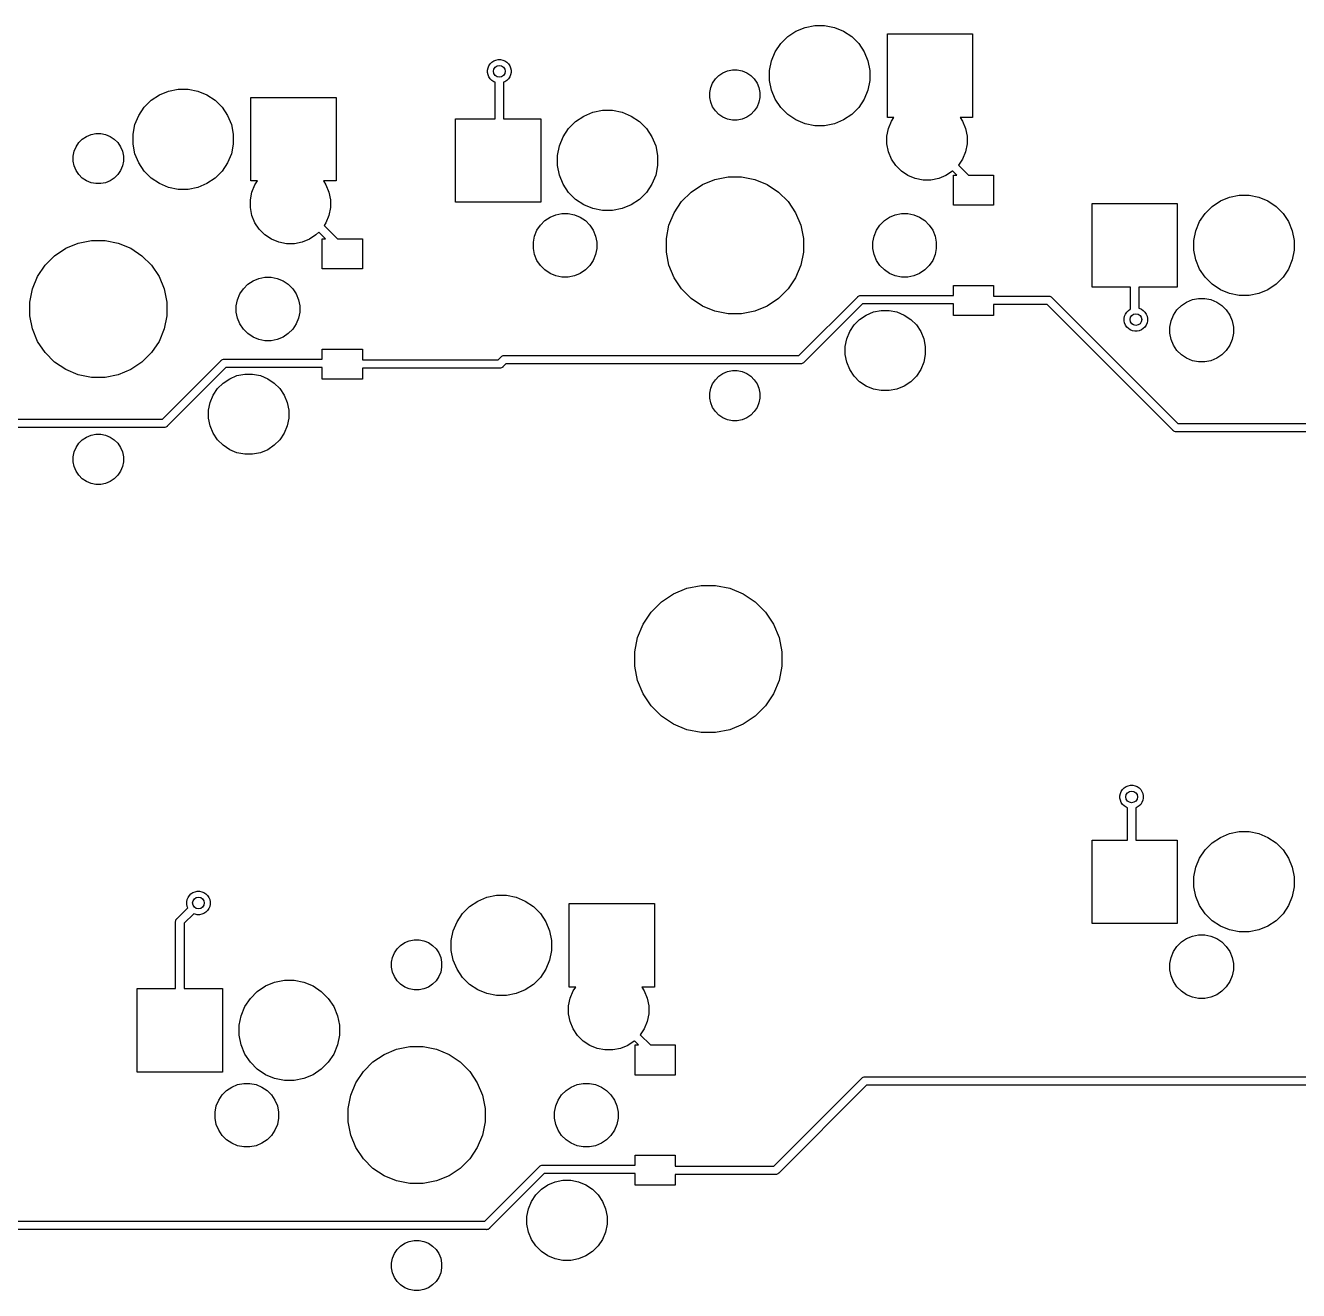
# Model space of a CAD drawing. Extents: x 70 to 347, y -163 to -55.
# Drawn here: x 120.53 to 158.63, y -152.01 to -114.15 of the extents above; entities that cross this region are included whole.
import ezdxf

# ---------------------------------------------------------------- set-up
doc = ezdxf.new("R2010")
doc.units = 0
doc.layers.add('BLACK', color=7, linetype='CONTINUOUS')

msp = doc.modelspace()

# ---------------------------------------------------------------- linework, layer by layer
at = {"layer": 'BLACK', "linetype": 'CONTINUOUS'}
for p, q in [((143.587, -114.317), (143.86, -114.204)), ((143.86, -114.204), (144.15, -114.146)), ((144.15, -114.146), (144.445, -114.146)), ((144.445, -114.146), (144.735, -114.204)), ((144.735, -114.204), (145.008, -114.317)), ((143.132, -114.69), (143.341, -114.481)), ((143.341, -114.481), (143.587, -114.317)), ((145.008, -114.317), (145.254, -114.481)), ((145.254, -114.481), (145.463, -114.69)), ((146.324, -116.896), (146.324, -114.396)), ((146.324, -114.396), (148.874, -114.396)), ((148.874, -114.396), (148.874, -116.896)), ((142.855, -115.209), (142.968, -114.936)), ((142.968, -114.936), (143.132, -114.69)), ((145.463, -114.69), (145.627, -114.936)), ((145.627, -114.936), (145.74, -115.209)), ((134.359, -115.485), (134.372, -115.417)), ((134.372, -115.417), (134.399, -115.353)), ((134.399, -115.353), (134.437, -115.296)), ((134.437, -115.296), (134.486, -115.247)), ((134.486, -115.247), (134.543, -115.209)), ((134.543, -115.209), (134.607, -115.183)), ((134.607, -115.183), (134.674, -115.169)), ((134.674, -115.169), (134.743, -115.169)), ((134.743, -115.169), (134.811, -115.183)), ((134.811, -115.183), (134.875, -115.209)), ((134.875, -115.209), (134.932, -115.247)), ((134.932, -115.247), (134.981, -115.296)), ((134.981, -115.296), (135.019, -115.353)), ((135.019, -115.353), (135.045, -115.417)), ((135.045, -115.417), (135.059, -115.485)), ((142.797, -115.498), (142.855, -115.209)), ((145.74, -115.209), (145.797, -115.498)), ((134.359, -115.554), (134.359, -115.485)), ((134.372, -115.621), (134.359, -115.554)), ((134.399, -115.685), (134.372, -115.621)), ((134.437, -115.742), (134.399, -115.685)), ((134.486, -115.791), (134.437, -115.742)), ((134.543, -115.829), (134.486, -115.791)), ((134.932, -115.791), (134.875, -115.829)), ((134.981, -115.742), (134.932, -115.791)), ((135.019, -115.685), (134.981, -115.742)), ((135.045, -115.621), (135.019, -115.685)), ((135.059, -115.554), (135.045, -115.621)), ((135.059, -115.485), (135.059, -115.554)), ((141.093, -115.871), (141.175, -115.748)), ((141.175, -115.748), (141.279, -115.644)), ((141.279, -115.644), (141.402, -115.562)), ((141.402, -115.562), (141.539, -115.505)), ((141.539, -115.505), (141.684, -115.476)), ((141.684, -115.476), (141.831, -115.476)), ((141.831, -115.476), (141.976, -115.505)), ((141.976, -115.505), (142.113, -115.562)), ((142.113, -115.562), (142.235, -115.644)), ((142.235, -115.644), (142.34, -115.748)), ((142.34, -115.748), (142.422, -115.871)), ((142.797, -115.794), (142.797, -115.498)), ((142.855, -116.084), (142.797, -115.794)), ((145.797, -115.794), (145.74, -116.084)), ((145.797, -115.498), (145.797, -115.794)), ((124.537, -116.222), (124.81, -116.109)), ((124.81, -116.109), (125.1, -116.051)), ((125.1, -116.051), (125.395, -116.051)), ((125.395, -116.051), (125.685, -116.109)), ((125.685, -116.109), (125.958, -116.222)), ((134.584, -115.846), (134.543, -115.829)), ((134.584, -116.936), (134.584, -115.846)), ((134.875, -115.829), (134.834, -115.846)), ((134.834, -115.846), (134.834, -116.936)), ((141.007, -116.152), (141.036, -116.007)), ((141.007, -116.3), (141.007, -116.152)), ((141.036, -116.007), (141.093, -115.871)), ((142.422, -115.871), (142.479, -116.007)), ((142.479, -116.007), (142.507, -116.152)), ((142.507, -116.152), (142.507, -116.3)), ((142.968, -116.357), (142.855, -116.084)), ((145.74, -116.084), (145.627, -116.357)), ((124.082, -116.595), (124.291, -116.386)), ((124.291, -116.386), (124.537, -116.222)), ((125.958, -116.222), (126.204, -116.386)), ((126.204, -116.386), (126.413, -116.595)), ((127.274, -118.801), (127.274, -116.301)), ((127.274, -116.301), (129.824, -116.301)), ((129.824, -116.301), (129.824, -118.801)), ((141.036, -116.445), (141.007, -116.3)), ((141.093, -116.581), (141.036, -116.445)), ((141.175, -116.704), (141.093, -116.581)), ((142.422, -116.581), (142.34, -116.704)), ((142.479, -116.445), (142.422, -116.581)), ((142.507, -116.3), (142.479, -116.445)), ((143.132, -116.602), (142.968, -116.357)), ((145.627, -116.357), (145.463, -116.602)), ((123.805, -117.114), (123.918, -116.841)), ((123.918, -116.841), (124.082, -116.595)), ((126.413, -116.595), (126.577, -116.841)), ((126.577, -116.841), (126.69, -117.114)), ((133.397, -119.436), (133.397, -116.936)), ((133.397, -116.936), (134.584, -116.936)), ((134.834, -116.936), (135.947, -116.936)), ((135.947, -116.936), (135.947, -119.436)), ((136.991, -117.021), (137.237, -116.857)), ((137.237, -116.857), (137.51, -116.744)), ((137.51, -116.744), (137.8, -116.686)), ((137.8, -116.686), (138.095, -116.686)), ((138.095, -116.686), (138.385, -116.744)), ((138.385, -116.744), (138.658, -116.857)), ((138.658, -116.857), (138.904, -117.021)), ((141.279, -116.809), (141.175, -116.704)), ((141.402, -116.891), (141.279, -116.809)), ((141.539, -116.947), (141.402, -116.891)), ((141.684, -116.976), (141.539, -116.947)), ((141.976, -116.947), (141.831, -116.976)), ((142.113, -116.891), (141.976, -116.947)), ((142.235, -116.809), (142.113, -116.891)), ((142.34, -116.704), (142.235, -116.809)), ((143.341, -116.811), (143.132, -116.602)), ((143.587, -116.975), (143.341, -116.811)), ((145.254, -116.811), (145.008, -116.975)), ((145.463, -116.602), (145.254, -116.811)), ((146.519, -116.896), (146.324, -116.896)), ((146.444, -117.008), (146.519, -116.896)), ((148.874, -116.896), (148.496, -116.896)), ((148.496, -116.896), (148.571, -117.008)), ((123.747, -117.403), (123.805, -117.114)), ((126.69, -117.114), (126.747, -117.403)), ((136.618, -117.476), (136.782, -117.23)), ((136.782, -117.23), (136.991, -117.021)), ((138.904, -117.021), (139.113, -117.23)), ((139.113, -117.23), (139.277, -117.476)), ((141.831, -116.976), (141.684, -116.976)), ((143.86, -117.089), (143.587, -116.975)), ((144.15, -117.146), (143.86, -117.089)), ((144.445, -117.146), (144.15, -117.146)), ((144.735, -117.089), (144.445, -117.146)), ((145.008, -116.975), (144.735, -117.089)), ((146.307, -117.458), (146.354, -117.226)), ((146.354, -117.226), (146.444, -117.008)), ((148.571, -117.008), (148.661, -117.226)), ((148.661, -117.226), (148.707, -117.458)), ((122.043, -117.776), (122.125, -117.653)), ((122.125, -117.653), (122.229, -117.549)), ((122.229, -117.549), (122.352, -117.467)), ((122.352, -117.467), (122.489, -117.41)), ((122.489, -117.41), (122.634, -117.381)), ((122.634, -117.381), (122.781, -117.381)), ((122.781, -117.381), (122.926, -117.41)), ((122.926, -117.41), (123.063, -117.467)), ((123.063, -117.467), (123.185, -117.549)), ((123.185, -117.549), (123.29, -117.653)), ((123.29, -117.653), (123.372, -117.776)), ((123.747, -117.699), (123.747, -117.403)), ((123.805, -117.989), (123.747, -117.699)), ((126.747, -117.699), (126.69, -117.989)), ((126.747, -117.403), (126.747, -117.699)), ((136.505, -117.749), (136.618, -117.476)), ((139.277, -117.476), (139.39, -117.749)), ((146.307, -117.694), (146.307, -117.458)), ((146.354, -117.926), (146.307, -117.694)), ((148.707, -117.694), (148.661, -117.926)), ((148.707, -117.458), (148.707, -117.694)), ((121.957, -118.057), (121.986, -117.912)), ((121.957, -118.205), (121.957, -118.057)), ((121.986, -117.912), (122.043, -117.776)), ((123.372, -117.776), (123.429, -117.912)), ((123.429, -117.912), (123.457, -118.057)), ((123.457, -118.057), (123.457, -118.205)), ((123.918, -118.262), (123.805, -117.989)), ((126.69, -117.989), (126.577, -118.262)), ((136.447, -118.038), (136.505, -117.749)), ((136.447, -118.334), (136.447, -118.038)), ((139.39, -117.749), (139.447, -118.038)), ((139.447, -118.038), (139.447, -118.334)), ((146.444, -118.145), (146.354, -117.926)), ((148.661, -117.926), (148.571, -118.145)), ((121.986, -118.35), (121.957, -118.205)), ((122.043, -118.486), (121.986, -118.35)), ((122.125, -118.609), (122.043, -118.486)), ((123.372, -118.486), (123.29, -118.609)), ((123.429, -118.35), (123.372, -118.486)), ((123.457, -118.205), (123.429, -118.35)), ((124.082, -118.507), (123.918, -118.262)), ((126.577, -118.262), (126.413, -118.507)), ((136.505, -118.624), (136.447, -118.334)), ((139.447, -118.334), (139.39, -118.624)), ((146.575, -118.341), (146.444, -118.145)), ((146.742, -118.508), (146.575, -118.341)), ((148.571, -118.145), (148.451, -118.324)), ((148.451, -118.324), (148.753, -118.626)), ((122.229, -118.714), (122.125, -118.609)), ((122.352, -118.796), (122.229, -118.714)), ((122.489, -118.852), (122.352, -118.796)), ((122.634, -118.881), (122.489, -118.852)), ((122.926, -118.852), (122.781, -118.881)), ((123.063, -118.796), (122.926, -118.852)), ((123.185, -118.714), (123.063, -118.796)), ((123.29, -118.609), (123.185, -118.714)), ((124.291, -118.716), (124.082, -118.507)), ((124.537, -118.88), (124.291, -118.716)), ((126.204, -118.716), (125.958, -118.88)), ((126.413, -118.507), (126.204, -118.716)), ((127.469, -118.801), (127.274, -118.801)), ((127.394, -118.913), (127.469, -118.801)), ((129.824, -118.801), (129.446, -118.801)), ((129.446, -118.801), (129.521, -118.913)), ((136.618, -118.897), (136.505, -118.624)), ((139.39, -118.624), (139.277, -118.897)), ((140.786, -118.91), (141.159, -118.755)), ((141.159, -118.755), (141.555, -118.676)), ((141.555, -118.676), (141.959, -118.676)), ((141.959, -118.676), (142.355, -118.755)), ((142.355, -118.755), (142.728, -118.91)), ((146.939, -118.64), (146.742, -118.508)), ((147.157, -118.73), (146.939, -118.64)), ((147.389, -118.776), (147.157, -118.73)), ((147.626, -118.776), (147.389, -118.776)), ((147.857, -118.73), (147.626, -118.776)), ((148.076, -118.64), (147.857, -118.73)), ((148.272, -118.508), (148.076, -118.64)), ((148.277, -118.504), (148.272, -118.508)), ((148.399, -118.626), (148.277, -118.504)), ((148.301, -119.526), (148.301, -118.626)), ((148.301, -118.626), (148.399, -118.626)), ((148.753, -118.626), (149.501, -118.626)), ((149.501, -118.626), (149.501, -119.526)), ((122.781, -118.881), (122.634, -118.881)), ((124.81, -118.994), (124.537, -118.88)), ((125.1, -119.051), (124.81, -118.994)), ((125.395, -119.051), (125.1, -119.051)), ((125.685, -118.994), (125.395, -119.051)), ((125.958, -118.88), (125.685, -118.994)), ((127.257, -119.363), (127.304, -119.131)), ((127.304, -119.131), (127.394, -118.913)), ((129.521, -118.913), (129.611, -119.131)), ((129.611, -119.131), (129.657, -119.363)), ((136.782, -119.142), (136.618, -118.897)), ((136.991, -119.351), (136.782, -119.142)), ((139.113, -119.142), (138.904, -119.351)), ((139.277, -118.897), (139.113, -119.142)), ((140.165, -119.419), (140.451, -119.134)), ((140.451, -119.134), (140.786, -118.91)), ((142.728, -118.91), (143.064, -119.134)), ((143.064, -119.134), (143.35, -119.419)), ((156.56, -119.284), (156.85, -119.226)), ((156.85, -119.226), (157.145, -119.226)), ((157.145, -119.226), (157.435, -119.284)), ((127.257, -119.599), (127.257, -119.363)), ((127.304, -119.831), (127.257, -119.599)), ((129.657, -119.599), (129.611, -119.831)), ((129.657, -119.363), (129.657, -119.599)), ((135.947, -119.436), (133.397, -119.436)), ((137.237, -119.515), (136.991, -119.351)), ((137.51, -119.629), (137.237, -119.515)), ((137.8, -119.686), (137.51, -119.629)), ((138.385, -119.629), (138.095, -119.686)), ((138.658, -119.515), (138.385, -119.629)), ((138.904, -119.351), (138.658, -119.515)), ((139.941, -119.755), (140.165, -119.419)), ((143.35, -119.419), (143.574, -119.755)), ((149.501, -119.526), (148.301, -119.526)), ((152.447, -121.976), (152.447, -119.476)), ((152.447, -119.476), (154.997, -119.476)), ((154.997, -119.476), (154.997, -121.976)), ((155.832, -119.77), (156.041, -119.561)), ((156.041, -119.561), (156.287, -119.397)), ((156.287, -119.397), (156.56, -119.284)), ((157.435, -119.284), (157.708, -119.397)), ((157.708, -119.397), (157.954, -119.561)), ((157.954, -119.561), (158.163, -119.77)), ((127.394, -120.05), (127.304, -119.831)), ((129.611, -119.831), (129.521, -120.05)), ((135.939, -120.121), (136.072, -119.988)), ((136.072, -119.988), (136.227, -119.884)), ((136.227, -119.884), (136.4, -119.813)), ((136.4, -119.813), (136.584, -119.776)), ((136.584, -119.776), (136.771, -119.776)), ((136.771, -119.776), (136.955, -119.813)), ((136.955, -119.813), (137.127, -119.884)), ((137.127, -119.884), (137.283, -119.988)), ((137.283, -119.988), (137.415, -120.121)), ((138.095, -119.686), (137.8, -119.686)), ((139.786, -120.128), (139.941, -119.755)), ((143.574, -119.755), (143.729, -120.128)), ((146.099, -120.121), (146.232, -119.988)), ((146.232, -119.988), (146.387, -119.884)), ((146.387, -119.884), (146.56, -119.813)), ((146.56, -119.813), (146.744, -119.776)), ((146.744, -119.776), (146.931, -119.776)), ((146.931, -119.776), (147.115, -119.813)), ((147.115, -119.813), (147.287, -119.884)), ((147.287, -119.884), (147.443, -119.988)), ((147.443, -119.988), (147.575, -120.121)), ((155.668, -120.016), (155.832, -119.77)), ((158.163, -119.77), (158.327, -120.016)), ((127.525, -120.246), (127.394, -120.05)), ((127.692, -120.413), (127.525, -120.246)), ((129.306, -120.329), (129.222, -120.413)), ((129.508, -120.531), (129.306, -120.329)), ((129.521, -120.05), (129.464, -120.134)), ((129.464, -120.134), (129.862, -120.531)), ((135.764, -120.449), (135.836, -120.276)), ((135.836, -120.276), (135.939, -120.121)), ((137.415, -120.121), (137.519, -120.276)), ((137.519, -120.276), (137.591, -120.449)), ((139.707, -120.524), (139.786, -120.128)), ((143.729, -120.128), (143.807, -120.524)), ((145.924, -120.449), (145.996, -120.276)), ((145.996, -120.276), (146.099, -120.121)), ((147.575, -120.121), (147.679, -120.276)), ((147.679, -120.276), (147.751, -120.449)), ((155.497, -120.578), (155.555, -120.289)), ((155.555, -120.289), (155.668, -120.016)), ((158.327, -120.016), (158.44, -120.289)), ((158.44, -120.289), (158.497, -120.578)), ((121.736, -120.815), (122.109, -120.66)), ((122.109, -120.66), (122.505, -120.581)), ((122.505, -120.581), (122.909, -120.581)), ((122.909, -120.581), (123.305, -120.66)), ((123.305, -120.66), (123.678, -120.815)), ((127.889, -120.545), (127.692, -120.413)), ((128.107, -120.635), (127.889, -120.545)), ((128.339, -120.681), (128.107, -120.635)), ((128.576, -120.681), (128.339, -120.681)), ((128.807, -120.635), (128.576, -120.681)), ((129.026, -120.545), (128.807, -120.635)), ((129.222, -120.413), (129.026, -120.545)), ((129.41, -121.431), (129.41, -120.531)), ((129.41, -120.531), (129.508, -120.531)), ((129.862, -120.531), (130.61, -120.531)), ((130.61, -120.531), (130.61, -121.431)), ((135.727, -120.633), (135.764, -120.449)), ((135.727, -120.82), (135.727, -120.633)), ((137.591, -120.449), (137.627, -120.633)), ((137.627, -120.633), (137.627, -120.82)), ((139.707, -120.928), (139.707, -120.524)), ((143.807, -120.524), (143.807, -120.928)), ((145.887, -120.633), (145.924, -120.449)), ((145.887, -120.82), (145.887, -120.633)), ((147.751, -120.449), (147.787, -120.633)), ((147.787, -120.633), (147.787, -120.82)), ((155.497, -120.874), (155.497, -120.578)), ((158.497, -120.578), (158.497, -120.874)), ((121.115, -121.324), (121.401, -121.039)), ((121.401, -121.039), (121.736, -120.815)), ((123.678, -120.815), (124.014, -121.039)), ((124.014, -121.039), (124.3, -121.324)), ((135.764, -121.003), (135.727, -120.82)), ((135.836, -121.176), (135.764, -121.003)), ((137.591, -121.003), (137.519, -121.176)), ((137.627, -120.82), (137.591, -121.003)), ((139.786, -121.324), (139.707, -120.928)), ((143.807, -120.928), (143.729, -121.324)), ((145.924, -121.003), (145.887, -120.82)), ((145.996, -121.176), (145.924, -121.003)), ((147.751, -121.003), (147.679, -121.176)), ((147.787, -120.82), (147.751, -121.003)), ((155.555, -121.164), (155.497, -120.874)), ((158.497, -120.874), (158.44, -121.164)), ((120.891, -121.66), (121.115, -121.324)), ((124.3, -121.324), (124.524, -121.66)), ((130.61, -121.431), (129.41, -121.431)), ((135.939, -121.332), (135.836, -121.176)), ((136.072, -121.464), (135.939, -121.332)), ((136.227, -121.568), (136.072, -121.464)), ((137.283, -121.464), (137.127, -121.568)), ((137.415, -121.332), (137.283, -121.464)), ((137.519, -121.176), (137.415, -121.332)), ((139.941, -121.697), (139.786, -121.324)), ((143.729, -121.324), (143.574, -121.697)), ((146.099, -121.332), (145.996, -121.176)), ((146.232, -121.464), (146.099, -121.332)), ((146.387, -121.568), (146.232, -121.464)), ((147.443, -121.464), (147.287, -121.568)), ((147.575, -121.332), (147.443, -121.464)), ((147.679, -121.176), (147.575, -121.332)), ((155.668, -121.437), (155.555, -121.164)), ((155.832, -121.682), (155.668, -121.437)), ((158.327, -121.437), (158.163, -121.682)), ((158.44, -121.164), (158.327, -121.437)), ((120.736, -122.033), (120.891, -121.66)), ((124.524, -121.66), (124.679, -122.033)), ((127.049, -122.026), (127.182, -121.893)), ((127.182, -121.893), (127.337, -121.789)), ((127.337, -121.789), (127.51, -121.718)), ((127.51, -121.718), (127.694, -121.681)), ((127.694, -121.681), (127.881, -121.681)), ((127.881, -121.681), (128.064, -121.718)), ((128.064, -121.718), (128.237, -121.789)), ((128.237, -121.789), (128.393, -121.893)), ((128.393, -121.893), (128.525, -122.026)), ((136.4, -121.64), (136.227, -121.568)), ((136.584, -121.676), (136.4, -121.64)), ((136.771, -121.676), (136.584, -121.676)), ((136.955, -121.64), (136.771, -121.676)), ((137.127, -121.568), (136.955, -121.64)), ((140.165, -122.033), (139.941, -121.697)), ((143.574, -121.697), (143.35, -122.033)), ((146.56, -121.64), (146.387, -121.568)), ((146.744, -121.676), (146.56, -121.64)), ((146.931, -121.676), (146.744, -121.676)), ((147.115, -121.64), (146.931, -121.676)), ((147.287, -121.568), (147.115, -121.64)), ((156.041, -121.891), (155.832, -121.682)), ((156.287, -122.055), (156.041, -121.891)), ((157.954, -121.891), (157.708, -122.055)), ((158.163, -121.682), (157.954, -121.891)), ((120.657, -122.429), (120.736, -122.033)), ((124.679, -122.033), (124.757, -122.429)), ((126.874, -122.354), (126.946, -122.181)), ((126.946, -122.181), (127.049, -122.026)), ((128.525, -122.026), (128.629, -122.181)), ((128.629, -122.181), (128.701, -122.354)), ((140.451, -122.319), (140.165, -122.033)), ((143.35, -122.033), (143.064, -122.319)), ((143.674, -124.026), (145.433, -122.267)), ((145.433, -122.267), (145.437, -122.262)), ((145.437, -122.262), (145.441, -122.258)), ((145.441, -122.258), (145.456, -122.247)), ((145.441, -122.258), (145.441, -122.258)), ((145.456, -122.247), (145.477, -122.235)), ((145.456, -122.247), (145.456, -122.247)), ((145.456, -122.247), (145.456, -122.247)), ((145.477, -122.235), (145.501, -122.228)), ((145.501, -122.228), (145.519, -122.226)), ((145.519, -122.226), (145.519, -122.226)), ((145.519, -122.226), (145.525, -122.226)), ((145.525, -122.226), (145.532, -122.226)), ((145.532, -122.226), (148.301, -122.226)), ((148.301, -122.226), (148.301, -121.926)), ((148.301, -121.926), (149.501, -121.926)), ((149.501, -121.926), (149.501, -122.251)), ((149.501, -122.251), (151.148, -122.251)), ((151.148, -122.251), (151.154, -122.251)), ((151.154, -122.251), (151.161, -122.251)), ((151.161, -122.251), (151.161, -122.251)), ((151.161, -122.251), (151.179, -122.253)), ((151.179, -122.253), (151.202, -122.26)), ((151.202, -122.26), (151.224, -122.272)), ((151.224, -122.272), (151.243, -122.287)), ((151.243, -122.287), (151.247, -122.292)), ((151.247, -122.292), (155.017, -126.062)), ((153.597, -121.976), (152.447, -121.976)), ((153.597, -122.637), (153.597, -121.976)), ((154.997, -121.976), (153.847, -121.976)), ((153.847, -121.976), (153.847, -122.609)), ((156.56, -122.169), (156.287, -122.055)), ((156.85, -122.226), (156.56, -122.169)), ((157.145, -122.226), (156.85, -122.226)), ((157.435, -122.169), (157.145, -122.226)), ((157.708, -122.055), (157.435, -122.169)), ((120.657, -122.833), (120.657, -122.429)), ((124.757, -122.429), (124.757, -122.833)), ((126.837, -122.538), (126.874, -122.354)), ((126.837, -122.725), (126.837, -122.538)), ((128.701, -122.354), (128.737, -122.538)), ((128.737, -122.538), (128.737, -122.725)), ((140.786, -122.543), (140.451, -122.319)), ((141.159, -122.697), (140.786, -122.543)), ((142.728, -122.543), (142.355, -122.697)), ((143.064, -122.319), (142.728, -122.543)), ((145.577, -122.476), (143.818, -124.235)), ((148.301, -122.476), (145.577, -122.476)), ((145.907, -122.722), (146.139, -122.676)), ((146.139, -122.676), (146.376, -122.676)), ((146.376, -122.676), (146.607, -122.722)), ((148.301, -122.826), (148.301, -122.476)), ((151.103, -122.501), (149.501, -122.501)), ((149.501, -122.501), (149.501, -122.826)), ((154.873, -126.271), (151.103, -122.501)), ((153.487, -122.726), (153.536, -122.677)), ((153.536, -122.677), (153.593, -122.639)), ((153.593, -122.639), (153.597, -122.637)), ((153.847, -122.609), (153.861, -122.612)), ((153.861, -122.612), (153.925, -122.639)), ((153.925, -122.639), (153.982, -122.677)), ((153.982, -122.677), (154.031, -122.726)), ((154.886, -122.816), (154.989, -122.661)), ((154.989, -122.661), (155.122, -122.528)), ((155.122, -122.528), (155.277, -122.424)), ((155.277, -122.424), (155.45, -122.353)), ((155.45, -122.353), (155.634, -122.316)), ((155.634, -122.316), (155.821, -122.316)), ((155.821, -122.316), (156.005, -122.353)), ((156.005, -122.353), (156.177, -122.424)), ((156.177, -122.424), (156.333, -122.528)), ((156.333, -122.528), (156.465, -122.661)), ((156.465, -122.661), (156.569, -122.816)), ((120.736, -123.229), (120.657, -122.833)), ((124.757, -122.833), (124.679, -123.229)), ((126.874, -122.908), (126.837, -122.725)), ((126.946, -123.081), (126.874, -122.908)), ((128.701, -122.908), (128.629, -123.081)), ((128.737, -122.725), (128.701, -122.908)), ((141.555, -122.776), (141.159, -122.697)), ((141.959, -122.776), (141.555, -122.776)), ((142.355, -122.697), (141.959, -122.776)), ((145.325, -123.111), (145.492, -122.944)), ((145.492, -122.944), (145.689, -122.813)), ((145.689, -122.813), (145.907, -122.722)), ((146.607, -122.722), (146.826, -122.813)), ((146.826, -122.813), (147.022, -122.944)), ((147.022, -122.944), (147.189, -123.111)), ((149.501, -122.826), (148.301, -122.826)), ((153.409, -122.914), (153.422, -122.847)), ((153.409, -122.983), (153.409, -122.914)), ((153.422, -123.051), (153.409, -122.983)), ((153.422, -122.847), (153.449, -122.783)), ((153.449, -123.114), (153.422, -123.051)), ((153.449, -122.783), (153.487, -122.726)), ((154.031, -122.726), (154.069, -122.783)), ((154.069, -122.783), (154.095, -122.847)), ((154.095, -123.051), (154.069, -123.114)), ((154.095, -122.847), (154.109, -122.914)), ((154.109, -122.983), (154.095, -123.051)), ((154.109, -122.914), (154.109, -122.983)), ((154.777, -123.173), (154.814, -122.989)), ((154.814, -122.989), (154.886, -122.816)), ((156.569, -122.816), (156.641, -122.989)), ((156.641, -122.989), (156.677, -123.173)), ((120.891, -123.602), (120.736, -123.229)), ((124.679, -123.229), (124.524, -123.602)), ((127.049, -123.237), (126.946, -123.081)), ((127.182, -123.369), (127.049, -123.237)), ((127.337, -123.473), (127.182, -123.369)), ((128.393, -123.369), (128.237, -123.473)), ((128.525, -123.237), (128.393, -123.369)), ((128.629, -123.081), (128.525, -123.237)), ((145.104, -123.526), (145.194, -123.308)), ((145.194, -123.308), (145.325, -123.111)), ((147.189, -123.111), (147.321, -123.308)), ((147.321, -123.308), (147.411, -123.526)), ((153.487, -123.172), (153.449, -123.114)), ((153.536, -123.221), (153.487, -123.172)), ((153.593, -123.259), (153.536, -123.221)), ((153.657, -123.285), (153.593, -123.259)), ((153.724, -123.299), (153.657, -123.285)), ((153.793, -123.299), (153.724, -123.299)), ((153.861, -123.285), (153.793, -123.299)), ((153.925, -123.259), (153.861, -123.285)), ((153.982, -123.221), (153.925, -123.259)), ((154.031, -123.172), (153.982, -123.221)), ((154.069, -123.114), (154.031, -123.172)), ((154.777, -123.36), (154.777, -123.173)), ((154.814, -123.543), (154.777, -123.36)), ((156.677, -123.36), (156.641, -123.543)), ((156.677, -123.173), (156.677, -123.36)), ((121.115, -123.938), (120.891, -123.602)), ((124.524, -123.602), (124.3, -123.938)), ((127.51, -123.545), (127.337, -123.473)), ((127.694, -123.581), (127.51, -123.545)), ((127.881, -123.581), (127.694, -123.581)), ((128.064, -123.545), (127.881, -123.581)), ((128.237, -123.473), (128.064, -123.545)), ((145.057, -123.758), (145.104, -123.526)), ((145.057, -123.994), (145.057, -123.758)), ((147.411, -123.526), (147.457, -123.758)), ((147.457, -123.758), (147.457, -123.994)), ((154.886, -123.716), (154.814, -123.543)), ((154.989, -123.872), (154.886, -123.716)), ((156.569, -123.716), (156.465, -123.872)), ((156.641, -123.543), (156.569, -123.716)), ((121.401, -124.224), (121.115, -123.938)), ((124.3, -123.938), (124.014, -124.224)), ((124.624, -125.931), (126.383, -124.172)), ((126.383, -124.172), (126.387, -124.167)), ((126.387, -124.167), (126.391, -124.163)), ((126.391, -124.163), (126.406, -124.152)), ((126.391, -124.163), (126.391, -124.163)), ((126.406, -124.152), (126.427, -124.14)), ((126.406, -124.152), (126.406, -124.152)), ((126.406, -124.152), (126.406, -124.152)), ((126.427, -124.14), (126.451, -124.133)), ((126.451, -124.133), (126.469, -124.131)), ((126.469, -124.131), (126.469, -124.131)), ((126.469, -124.131), (126.475, -124.131)), ((126.475, -124.131), (126.482, -124.131)), ((126.482, -124.131), (129.41, -124.131)), ((129.41, -124.131), (129.41, -123.831)), ((129.41, -123.831), (130.61, -123.831)), ((130.61, -123.831), (130.61, -124.156)), ((130.61, -124.156), (134.671, -124.156)), ((134.671, -124.156), (134.76, -124.067)), ((134.76, -124.067), (134.764, -124.062)), ((134.764, -124.062), (134.769, -124.058)), ((134.769, -124.058), (134.783, -124.047)), ((134.783, -124.047), (134.805, -124.035)), ((134.805, -124.035), (134.828, -124.028)), ((134.828, -124.028), (134.846, -124.026)), ((134.846, -124.026), (134.846, -124.026)), ((134.846, -124.026), (134.853, -124.026)), ((134.853, -124.026), (134.859, -124.026)), ((134.859, -124.026), (143.674, -124.026)), ((145.104, -124.226), (145.057, -123.994)), ((147.457, -123.994), (147.411, -124.226)), ((155.122, -124.004), (154.989, -123.872)), ((155.277, -124.108), (155.122, -124.004)), ((155.45, -124.18), (155.277, -124.108)), ((155.634, -124.216), (155.45, -124.18)), ((156.005, -124.18), (155.821, -124.216)), ((156.177, -124.108), (156.005, -124.18)), ((156.333, -124.004), (156.177, -124.108)), ((156.465, -123.872), (156.333, -124.004)), ((121.736, -124.448), (121.401, -124.224)), ((122.109, -124.602), (121.736, -124.448)), ((123.678, -124.448), (123.305, -124.602)), ((124.014, -124.224), (123.678, -124.448)), ((126.527, -124.381), (124.768, -126.14)), ((129.41, -124.381), (126.527, -124.381)), ((126.857, -124.627), (127.089, -124.581)), ((127.089, -124.581), (127.326, -124.581)), ((127.326, -124.581), (127.557, -124.627)), ((129.41, -124.731), (129.41, -124.381)), ((134.716, -124.406), (130.61, -124.406)), ((130.61, -124.406), (130.61, -124.731)), ((134.723, -124.407), (134.716, -124.406)), ((134.729, -124.406), (134.723, -124.407)), ((134.747, -124.404), (134.729, -124.406)), ((134.729, -124.406), (134.729, -124.406)), ((134.771, -124.397), (134.747, -124.404)), ((134.792, -124.386), (134.771, -124.397)), ((134.811, -124.37), (134.792, -124.386)), ((134.815, -124.365), (134.811, -124.37)), ((134.904, -124.276), (134.815, -124.365)), ((143.719, -124.276), (134.904, -124.276)), ((141.279, -124.644), (141.402, -124.562)), ((141.402, -124.562), (141.539, -124.505)), ((141.539, -124.505), (141.684, -124.476)), ((141.684, -124.476), (141.831, -124.476)), ((141.831, -124.476), (141.976, -124.505)), ((141.976, -124.505), (142.113, -124.562)), ((142.113, -124.562), (142.235, -124.644)), ((143.725, -124.277), (143.719, -124.276)), ((143.732, -124.276), (143.725, -124.277)), ((143.75, -124.274), (143.732, -124.276)), ((143.732, -124.276), (143.732, -124.276)), ((143.773, -124.267), (143.75, -124.274)), ((143.795, -124.256), (143.773, -124.267)), ((143.814, -124.24), (143.795, -124.256)), ((143.818, -124.235), (143.814, -124.24)), ((145.194, -124.445), (145.104, -124.226)), ((145.325, -124.641), (145.194, -124.445)), ((147.321, -124.445), (147.189, -124.641)), ((147.411, -124.226), (147.321, -124.445)), ((155.821, -124.216), (155.634, -124.216)), ((122.505, -124.681), (122.109, -124.602)), ((122.909, -124.681), (122.505, -124.681)), ((123.305, -124.602), (122.909, -124.681)), ((126.275, -125.016), (126.442, -124.849)), ((126.442, -124.849), (126.639, -124.718)), ((126.639, -124.718), (126.857, -124.627)), ((127.557, -124.627), (127.776, -124.718)), ((127.776, -124.718), (127.972, -124.849)), ((127.972, -124.849), (128.139, -125.016)), ((130.61, -124.731), (129.41, -124.731)), ((141.036, -125.007), (141.093, -124.871)), ((141.093, -124.871), (141.175, -124.748)), ((141.175, -124.748), (141.279, -124.644)), ((142.235, -124.644), (142.34, -124.748)), ((142.34, -124.748), (142.422, -124.871)), ((142.422, -124.871), (142.479, -125.007)), ((145.492, -124.808), (145.325, -124.641)), ((145.689, -124.94), (145.492, -124.808)), ((145.907, -125.03), (145.689, -124.94)), ((146.826, -124.94), (146.607, -125.03)), ((147.022, -124.808), (146.826, -124.94)), ((147.189, -124.641), (147.022, -124.808)), ((126.054, -125.431), (126.144, -125.213)), ((126.144, -125.213), (126.275, -125.016)), ((128.139, -125.016), (128.271, -125.213)), ((128.271, -125.213), (128.361, -125.431)), ((141.007, -125.152), (141.036, -125.007)), ((141.007, -125.3), (141.007, -125.152)), ((141.036, -125.445), (141.007, -125.3)), ((142.479, -125.007), (142.507, -125.152)), ((142.507, -125.3), (142.479, -125.445)), ((142.507, -125.152), (142.507, -125.3)), ((146.139, -125.076), (145.907, -125.03)), ((146.376, -125.076), (146.139, -125.076)), ((146.607, -125.03), (146.376, -125.076)), ((126.007, -125.663), (126.054, -125.431)), ((126.007, -125.899), (126.007, -125.663)), ((128.361, -125.431), (128.407, -125.663)), ((128.407, -125.663), (128.407, -125.899)), ((141.093, -125.581), (141.036, -125.445)), ((141.175, -125.704), (141.093, -125.581)), ((141.279, -125.809), (141.175, -125.704)), ((142.34, -125.704), (142.235, -125.809)), ((142.422, -125.581), (142.34, -125.704)), ((142.479, -125.445), (142.422, -125.581)), ((115.174, -125.931), (124.624, -125.931)), ((126.054, -126.131), (126.007, -125.899)), ((128.407, -125.899), (128.361, -126.131)), ((141.402, -125.891), (141.279, -125.809)), ((141.539, -125.947), (141.402, -125.891)), ((141.684, -125.976), (141.539, -125.947)), ((141.831, -125.976), (141.684, -125.976)), ((141.976, -125.947), (141.831, -125.976)), ((142.113, -125.891), (141.976, -125.947)), ((142.235, -125.809), (142.113, -125.891)), ((155.017, -126.062), (163.228, -126.062)), ((124.669, -126.181), (115.219, -126.181)), ((122.229, -126.549), (122.352, -126.467)), ((122.352, -126.467), (122.489, -126.41)), ((122.489, -126.41), (122.634, -126.381)), ((122.634, -126.381), (122.781, -126.381)), ((122.781, -126.381), (122.926, -126.41)), ((122.926, -126.41), (123.063, -126.467)), ((123.063, -126.467), (123.185, -126.549)), ((124.675, -126.182), (124.669, -126.181)), ((124.682, -126.181), (124.675, -126.182)), ((124.7, -126.179), (124.682, -126.181)), ((124.682, -126.181), (124.682, -126.181)), ((124.723, -126.172), (124.7, -126.179)), ((124.745, -126.161), (124.723, -126.172)), ((124.764, -126.145), (124.745, -126.161)), ((124.768, -126.14), (124.764, -126.145)), ((126.144, -126.35), (126.054, -126.131)), ((126.275, -126.546), (126.144, -126.35)), ((128.271, -126.35), (128.139, -126.546)), ((128.361, -126.131), (128.271, -126.35)), ((154.877, -126.276), (154.873, -126.271)), ((154.881, -126.28), (154.877, -126.276)), ((154.896, -126.292), (154.881, -126.28)), ((154.917, -126.303), (154.896, -126.292)), ((154.941, -126.31), (154.917, -126.303)), ((154.959, -126.312), (154.941, -126.31)), ((154.965, -126.313), (154.959, -126.312)), ((154.959, -126.312), (154.959, -126.312)), ((154.972, -126.312), (154.965, -126.313)), ((163.273, -126.312), (154.972, -126.312)), ((121.986, -126.912), (122.043, -126.776)), ((122.043, -126.776), (122.125, -126.653)), ((122.125, -126.653), (122.229, -126.549)), ((123.185, -126.549), (123.29, -126.653)), ((123.29, -126.653), (123.372, -126.776)), ((123.372, -126.776), (123.429, -126.912)), ((126.442, -126.713), (126.275, -126.546)), ((126.639, -126.845), (126.442, -126.713)), ((126.857, -126.935), (126.639, -126.845)), ((127.776, -126.845), (127.557, -126.935)), ((127.972, -126.713), (127.776, -126.845)), ((128.139, -126.546), (127.972, -126.713)), ((121.957, -127.057), (121.986, -126.912)), ((121.957, -127.205), (121.957, -127.057)), ((121.986, -127.35), (121.957, -127.205)), ((123.429, -126.912), (123.457, -127.057)), ((123.457, -127.205), (123.429, -127.35)), ((123.457, -127.057), (123.457, -127.205)), ((127.089, -126.981), (126.857, -126.935)), ((127.326, -126.981), (127.089, -126.981)), ((127.557, -126.935), (127.326, -126.981)), ((122.043, -127.486), (121.986, -127.35)), ((122.125, -127.609), (122.043, -127.486)), ((122.229, -127.714), (122.125, -127.609)), ((123.29, -127.609), (123.185, -127.714)), ((123.372, -127.486), (123.29, -127.609)), ((123.429, -127.35), (123.372, -127.486)), ((122.352, -127.796), (122.229, -127.714)), ((122.489, -127.852), (122.352, -127.796)), ((122.634, -127.881), (122.489, -127.852)), ((122.781, -127.881), (122.634, -127.881)), ((122.926, -127.852), (122.781, -127.881)), ((123.063, -127.796), (122.926, -127.852)), ((123.185, -127.714), (123.063, -127.796)), ((139.922, -131.159), (140.322, -130.993)), ((140.322, -130.993), (140.747, -130.909)), ((140.747, -130.909), (141.18, -130.909)), ((141.18, -130.909), (141.605, -130.993)), ((141.605, -130.993), (142.006, -131.159)), ((139.255, -131.706), (139.561, -131.4)), ((139.561, -131.4), (139.922, -131.159)), ((142.006, -131.159), (142.366, -131.4)), ((142.366, -131.4), (142.673, -131.706)), ((139.014, -132.067), (139.255, -131.706)), ((142.673, -131.706), (142.913, -132.067)), ((138.848, -132.467), (139.014, -132.067)), ((142.913, -132.067), (143.079, -132.467)), ((138.764, -132.892), (138.848, -132.467)), ((143.079, -132.467), (143.164, -132.892)), ((138.764, -133.325), (138.764, -132.892)), ((143.164, -132.892), (143.164, -133.325)), ((138.848, -133.75), (138.764, -133.325)), ((143.164, -133.325), (143.079, -133.75)), ((139.014, -134.151), (138.848, -133.75)), ((143.079, -133.75), (142.913, -134.151)), ((139.255, -134.511), (139.014, -134.151)), ((142.913, -134.151), (142.673, -134.511)), ((139.561, -134.818), (139.255, -134.511)), ((139.922, -135.058), (139.561, -134.818)), ((142.366, -134.818), (142.006, -135.058)), ((142.673, -134.511), (142.366, -134.818)), ((140.322, -135.224), (139.922, -135.058)), ((140.747, -135.309), (140.322, -135.224)), ((141.605, -135.224), (141.18, -135.309)), ((142.006, -135.058), (141.605, -135.224)), ((141.18, -135.309), (140.747, -135.309)), ((153.282, -137.202), (153.295, -137.134)), ((153.295, -137.134), (153.322, -137.07)), ((153.322, -137.07), (153.36, -137.013)), ((153.36, -137.013), (153.409, -136.964)), ((153.409, -136.964), (153.466, -136.926)), ((153.466, -136.926), (153.53, -136.9)), ((153.53, -136.9), (153.597, -136.886)), ((153.597, -136.886), (153.666, -136.886)), ((153.666, -136.886), (153.734, -136.9)), ((153.734, -136.9), (153.798, -136.926)), ((153.798, -136.926), (153.855, -136.964)), ((153.855, -136.964), (153.904, -137.013)), ((153.904, -137.013), (153.942, -137.07)), ((153.942, -137.07), (153.968, -137.134)), ((153.968, -137.134), (153.982, -137.202)), ((153.282, -137.271), (153.282, -137.202)), ((153.295, -137.338), (153.282, -137.271)), ((153.322, -137.402), (153.295, -137.338)), ((153.36, -137.459), (153.322, -137.402)), ((153.409, -137.508), (153.36, -137.459)), ((153.466, -137.546), (153.409, -137.508)), ((153.855, -137.508), (153.798, -137.546)), ((153.904, -137.459), (153.855, -137.508)), ((153.942, -137.402), (153.904, -137.459)), ((153.968, -137.338), (153.942, -137.402)), ((153.982, -137.271), (153.968, -137.338)), ((153.982, -137.202), (153.982, -137.271)), ((153.507, -137.563), (153.466, -137.546)), ((153.507, -138.526), (153.507, -137.563)), ((153.798, -137.546), (153.757, -137.563)), ((153.757, -137.563), (153.757, -138.526)), ((156.56, -138.334), (156.85, -138.276)), ((156.85, -138.276), (157.145, -138.276)), ((157.145, -138.276), (157.435, -138.334)), ((152.447, -141.026), (152.447, -138.526)), ((152.447, -138.526), (153.507, -138.526)), ((153.757, -138.526), (154.997, -138.526)), ((154.997, -138.526), (154.997, -141.026)), ((155.832, -138.82), (156.041, -138.611)), ((156.041, -138.611), (156.287, -138.447)), ((156.287, -138.447), (156.56, -138.334)), ((157.435, -138.334), (157.708, -138.447)), ((157.708, -138.447), (157.954, -138.611)), ((157.954, -138.611), (158.163, -138.82)), ((155.668, -139.066), (155.832, -138.82)), ((158.163, -138.82), (158.327, -139.066)), ((155.497, -139.628), (155.555, -139.339)), ((155.555, -139.339), (155.668, -139.066)), ((158.327, -139.066), (158.44, -139.339)), ((158.44, -139.339), (158.497, -139.628)), ((155.497, -139.924), (155.497, -139.628)), ((158.497, -139.628), (158.497, -139.924)), ((125.394, -140.245), (125.433, -140.188)), ((125.433, -140.188), (125.481, -140.139)), ((125.481, -140.139), (125.539, -140.101)), ((125.539, -140.101), (125.603, -140.075)), ((125.603, -140.075), (125.67, -140.061)), ((125.67, -140.061), (125.739, -140.061)), ((125.739, -140.061), (125.807, -140.075)), ((125.807, -140.075), (125.87, -140.101)), ((125.87, -140.101), (125.928, -140.139)), ((125.928, -140.139), (125.976, -140.188)), ((125.976, -140.188), (126.015, -140.245)), ((134.335, -140.239), (134.625, -140.181)), ((134.625, -140.181), (134.92, -140.181)), ((134.92, -140.181), (135.21, -140.239)), ((155.555, -140.214), (155.497, -139.924)), ((158.497, -139.924), (158.44, -140.214)), ((125.063, -140.876), (125.385, -140.554)), ((125.355, -140.377), (125.368, -140.309)), ((125.355, -140.446), (125.355, -140.377)), ((125.368, -140.513), (125.355, -140.446)), ((125.368, -140.309), (125.394, -140.245)), ((125.385, -140.554), (125.368, -140.513)), ((126.015, -140.577), (125.976, -140.634)), ((126.015, -140.245), (126.041, -140.309)), ((126.041, -140.513), (126.015, -140.577)), ((126.041, -140.309), (126.055, -140.377)), ((126.055, -140.446), (126.041, -140.513)), ((126.055, -140.377), (126.055, -140.446)), ((133.607, -140.725), (133.816, -140.516)), ((133.816, -140.516), (134.062, -140.352)), ((134.062, -140.352), (134.335, -140.239)), ((135.21, -140.239), (135.483, -140.352)), ((135.483, -140.352), (135.729, -140.516)), ((135.729, -140.516), (135.938, -140.725)), ((136.799, -142.931), (136.799, -140.431)), ((136.799, -140.431), (139.349, -140.431)), ((139.349, -140.431), (139.349, -142.931)), ((155.668, -140.487), (155.555, -140.214)), ((155.832, -140.732), (155.668, -140.487)), ((158.327, -140.487), (158.163, -140.732)), ((158.44, -140.214), (158.327, -140.487)), ((125.022, -140.968), (125.024, -140.944)), ((125.022, -140.975), (125.022, -140.968)), ((125.024, -140.944), (125.031, -140.92)), ((125.031, -140.92), (125.043, -140.899)), ((125.043, -140.899), (125.055, -140.884)), ((125.055, -140.884), (125.059, -140.88)), ((125.055, -140.884), (125.055, -140.884)), ((125.059, -140.88), (125.063, -140.876)), ((125.562, -140.731), (125.272, -141.02)), ((125.603, -140.748), (125.562, -140.731)), ((125.67, -140.761), (125.603, -140.748)), ((125.739, -140.761), (125.67, -140.761)), ((125.807, -140.748), (125.739, -140.761)), ((125.87, -140.721), (125.807, -140.748)), ((125.928, -140.683), (125.87, -140.721)), ((125.976, -140.634), (125.928, -140.683)), ((133.443, -140.971), (133.607, -140.725)), ((135.938, -140.725), (136.102, -140.971)), ((156.041, -140.941), (155.832, -140.732)), ((156.287, -141.105), (156.041, -140.941)), ((157.954, -140.941), (157.708, -141.105)), ((158.163, -140.732), (157.954, -140.941)), ((125.022, -142.971), (125.022, -140.975)), ((125.272, -141.02), (125.272, -142.971)), ((133.272, -141.533), (133.33, -141.244)), ((133.33, -141.244), (133.443, -140.971)), ((136.102, -140.971), (136.215, -141.244)), ((136.215, -141.244), (136.272, -141.533)), ((154.997, -141.026), (152.447, -141.026)), ((156.56, -141.219), (156.287, -141.105)), ((156.85, -141.276), (156.56, -141.219)), ((157.145, -141.276), (156.85, -141.276)), ((157.435, -141.219), (157.145, -141.276)), ((157.708, -141.105), (157.435, -141.219)), ((131.65, -141.783), (131.754, -141.679)), ((131.754, -141.679), (131.877, -141.597)), ((131.877, -141.597), (132.014, -141.54)), ((132.014, -141.54), (132.159, -141.511)), ((132.159, -141.511), (132.306, -141.511)), ((132.306, -141.511), (132.451, -141.54)), ((132.451, -141.54), (132.588, -141.597)), ((132.588, -141.597), (132.71, -141.679)), ((132.71, -141.679), (132.815, -141.783)), ((133.272, -141.829), (133.272, -141.533)), ((136.272, -141.533), (136.272, -141.829)), ((154.886, -141.866), (154.989, -141.711)), ((154.989, -141.711), (155.122, -141.578)), ((155.122, -141.578), (155.277, -141.474)), ((155.277, -141.474), (155.45, -141.403)), ((155.45, -141.403), (155.634, -141.366)), ((155.634, -141.366), (155.821, -141.366)), ((155.821, -141.366), (156.005, -141.403)), ((156.005, -141.403), (156.177, -141.474)), ((156.177, -141.474), (156.333, -141.578)), ((156.333, -141.578), (156.465, -141.711)), ((156.465, -141.711), (156.569, -141.866)), ((131.482, -142.187), (131.511, -142.042)), ((131.511, -142.042), (131.568, -141.906)), ((131.568, -141.906), (131.65, -141.783)), ((132.815, -141.783), (132.897, -141.906)), ((132.897, -141.906), (132.954, -142.042)), ((132.954, -142.042), (132.982, -142.187)), ((133.33, -142.119), (133.272, -141.829)), ((136.272, -141.829), (136.215, -142.119)), ((154.777, -142.223), (154.814, -142.039)), ((154.814, -142.039), (154.886, -141.866)), ((156.569, -141.866), (156.641, -142.039)), ((156.641, -142.039), (156.677, -142.223)), ((131.482, -142.335), (131.482, -142.187)), ((131.511, -142.48), (131.482, -142.335)), ((131.568, -142.616), (131.511, -142.48)), ((132.954, -142.48), (132.897, -142.616)), ((132.982, -142.335), (132.954, -142.48)), ((132.982, -142.187), (132.982, -142.335)), ((133.443, -142.392), (133.33, -142.119)), ((133.607, -142.637), (133.443, -142.392)), ((136.102, -142.392), (135.938, -142.637)), ((136.215, -142.119), (136.102, -142.392)), ((154.777, -142.41), (154.777, -142.223)), ((154.814, -142.593), (154.777, -142.41)), ((156.677, -142.41), (156.641, -142.593)), ((156.677, -142.223), (156.677, -142.41)), ((127.712, -142.892), (127.985, -142.779)), ((127.985, -142.779), (128.275, -142.721)), ((128.275, -142.721), (128.57, -142.721)), ((128.57, -142.721), (128.86, -142.779)), ((128.86, -142.779), (129.133, -142.892)), ((131.65, -142.739), (131.568, -142.616)), ((131.754, -142.844), (131.65, -142.739)), ((131.877, -142.926), (131.754, -142.844)), ((132.71, -142.844), (132.588, -142.926)), ((132.815, -142.739), (132.71, -142.844)), ((132.897, -142.616), (132.815, -142.739)), ((133.816, -142.846), (133.607, -142.637)), ((134.062, -143.01), (133.816, -142.846)), ((135.729, -142.846), (135.483, -143.01)), ((135.938, -142.637), (135.729, -142.846)), ((154.886, -142.766), (154.814, -142.593)), ((154.989, -142.922), (154.886, -142.766)), ((156.569, -142.766), (156.465, -142.922)), ((156.641, -142.593), (156.569, -142.766)), ((123.872, -145.471), (123.872, -142.971)), ((123.872, -142.971), (125.022, -142.971)), ((125.272, -142.971), (126.422, -142.971)), ((126.422, -142.971), (126.422, -145.471)), ((127.257, -143.265), (127.466, -143.056)), ((127.466, -143.056), (127.712, -142.892)), ((129.133, -142.892), (129.379, -143.056)), ((129.379, -143.056), (129.588, -143.265)), ((132.014, -142.982), (131.877, -142.926)), ((132.159, -143.011), (132.014, -142.982)), ((132.306, -143.011), (132.159, -143.011)), ((132.451, -142.982), (132.306, -143.011)), ((132.588, -142.926), (132.451, -142.982)), ((134.335, -143.124), (134.062, -143.01)), ((134.625, -143.181), (134.335, -143.124)), ((134.92, -143.181), (134.625, -143.181)), ((135.21, -143.124), (134.92, -143.181)), ((135.483, -143.01), (135.21, -143.124)), ((136.994, -142.931), (136.799, -142.931)), ((136.829, -143.261), (136.919, -143.043)), ((136.919, -143.043), (136.994, -142.931)), ((139.349, -142.931), (138.971, -142.931)), ((138.971, -142.931), (139.046, -143.043)), ((139.046, -143.043), (139.136, -143.261)), ((155.122, -143.054), (154.989, -142.922)), ((155.277, -143.158), (155.122, -143.054)), ((155.45, -143.23), (155.277, -143.158)), ((155.634, -143.266), (155.45, -143.23)), ((156.005, -143.23), (155.821, -143.266)), ((156.177, -143.158), (156.005, -143.23)), ((156.333, -143.054), (156.177, -143.158)), ((156.465, -142.922), (156.333, -143.054)), ((126.98, -143.784), (127.093, -143.511)), ((127.093, -143.511), (127.257, -143.265)), ((129.588, -143.265), (129.752, -143.511)), ((129.752, -143.511), (129.865, -143.784)), ((136.782, -143.493), (136.829, -143.261)), ((136.782, -143.729), (136.782, -143.493)), ((139.136, -143.261), (139.182, -143.493)), ((139.182, -143.493), (139.182, -143.729)), ((155.821, -143.266), (155.634, -143.266)), ((126.922, -144.073), (126.98, -143.784)), ((129.865, -143.784), (129.922, -144.073)), ((136.829, -143.961), (136.782, -143.729)), ((136.919, -144.18), (136.829, -143.961)), ((139.136, -143.961), (139.046, -144.18)), ((139.182, -143.729), (139.136, -143.961)), ((126.922, -144.369), (126.922, -144.073)), ((126.98, -144.659), (126.922, -144.369)), ((129.922, -144.369), (129.865, -144.659)), ((129.922, -144.073), (129.922, -144.369)), ((137.05, -144.376), (136.919, -144.18)), ((137.217, -144.543), (137.05, -144.376)), ((139.046, -144.18), (138.926, -144.359)), ((138.926, -144.359), (139.228, -144.661)), ((127.093, -144.932), (126.98, -144.659)), ((129.865, -144.659), (129.752, -144.932)), ((131.634, -144.79), (132.03, -144.711)), ((132.03, -144.711), (132.434, -144.711)), ((132.434, -144.711), (132.83, -144.79)), ((137.414, -144.675), (137.217, -144.543)), ((137.632, -144.765), (137.414, -144.675)), ((137.864, -144.811), (137.632, -144.765)), ((138.332, -144.765), (138.101, -144.811)), ((138.551, -144.675), (138.332, -144.765)), ((138.747, -144.543), (138.551, -144.675)), ((138.752, -144.539), (138.747, -144.543)), ((138.874, -144.661), (138.752, -144.539)), ((138.776, -145.561), (138.776, -144.661)), ((138.776, -144.661), (138.874, -144.661)), ((139.228, -144.661), (139.976, -144.661)), ((139.976, -144.661), (139.976, -145.561)), ((127.257, -145.177), (127.093, -144.932)), ((129.752, -144.932), (129.588, -145.177)), ((130.926, -145.169), (131.261, -144.945)), ((131.261, -144.945), (131.634, -144.79)), ((132.83, -144.79), (133.203, -144.945)), ((133.203, -144.945), (133.539, -145.169)), ((138.101, -144.811), (137.864, -144.811)), ((126.422, -145.471), (123.872, -145.471)), ((127.466, -145.386), (127.257, -145.177)), ((127.712, -145.55), (127.466, -145.386)), ((129.379, -145.386), (129.133, -145.55)), ((129.588, -145.177), (129.379, -145.386)), ((130.416, -145.79), (130.64, -145.454)), ((130.64, -145.454), (130.926, -145.169)), ((133.539, -145.169), (133.825, -145.454)), ((133.825, -145.454), (134.049, -145.79)), ((126.547, -146.023), (126.702, -145.919)), ((126.702, -145.919), (126.875, -145.848)), ((126.875, -145.848), (127.059, -145.811)), ((127.059, -145.811), (127.246, -145.811)), ((127.246, -145.811), (127.429, -145.848)), ((127.429, -145.848), (127.602, -145.919)), ((127.602, -145.919), (127.758, -146.023)), ((127.985, -145.664), (127.712, -145.55)), ((128.275, -145.721), (127.985, -145.664)), ((128.57, -145.721), (128.275, -145.721)), ((128.86, -145.664), (128.57, -145.721)), ((129.133, -145.55), (128.86, -145.664)), ((130.261, -146.163), (130.416, -145.79)), ((134.049, -145.79), (134.204, -146.163)), ((136.707, -146.023), (136.862, -145.919)), ((136.862, -145.919), (137.035, -145.848)), ((137.035, -145.848), (137.219, -145.811)), ((137.219, -145.811), (137.406, -145.811)), ((137.406, -145.811), (137.589, -145.848)), ((137.589, -145.848), (137.762, -145.919)), ((137.762, -145.919), (137.918, -146.023)), ((139.976, -145.561), (138.776, -145.561)), ((142.926, -148.286), (145.555, -145.657)), ((145.699, -145.866), (143.07, -148.495)), ((145.555, -145.657), (145.559, -145.652)), ((145.559, -145.652), (145.567, -145.646)), ((145.567, -145.646), (145.578, -145.637)), ((145.578, -145.637), (145.6, -145.625)), ((145.6, -145.625), (145.623, -145.618)), ((145.623, -145.618), (145.641, -145.616)), ((145.641, -145.616), (145.641, -145.616)), ((145.641, -145.616), (145.648, -145.616)), ((145.648, -145.616), (145.654, -145.616)), ((145.654, -145.616), (160.846, -145.616)), ((160.891, -145.866), (145.699, -145.866)), ((126.311, -146.311), (126.414, -146.156)), ((126.414, -146.156), (126.547, -146.023)), ((127.758, -146.023), (127.89, -146.156)), ((127.89, -146.156), (127.994, -146.311)), ((130.182, -146.559), (130.261, -146.163)), ((134.204, -146.163), (134.282, -146.559)), ((136.471, -146.311), (136.574, -146.156)), ((136.574, -146.156), (136.707, -146.023)), ((137.918, -146.023), (138.05, -146.156)), ((138.05, -146.156), (138.154, -146.311)), ((126.202, -146.668), (126.239, -146.484)), ((126.202, -146.855), (126.202, -146.668)), ((126.239, -146.484), (126.311, -146.311)), ((127.994, -146.311), (128.066, -146.484)), ((128.066, -146.484), (128.102, -146.668)), ((128.102, -146.668), (128.102, -146.855)), ((130.182, -146.963), (130.182, -146.559)), ((134.282, -146.559), (134.282, -146.963)), ((136.362, -146.668), (136.399, -146.484)), ((136.362, -146.855), (136.362, -146.668)), ((136.399, -146.484), (136.471, -146.311)), ((138.154, -146.311), (138.226, -146.484)), ((138.226, -146.484), (138.262, -146.668)), ((138.262, -146.668), (138.262, -146.855)), ((126.239, -147.038), (126.202, -146.855)), ((126.311, -147.211), (126.239, -147.038)), ((128.066, -147.038), (127.994, -147.211)), ((128.102, -146.855), (128.066, -147.038)), ((130.261, -147.359), (130.182, -146.963)), ((134.282, -146.963), (134.204, -147.359)), ((136.399, -147.038), (136.362, -146.855)), ((136.471, -147.211), (136.399, -147.038)), ((138.226, -147.038), (138.154, -147.211)), ((138.262, -146.855), (138.226, -147.038)), ((126.414, -147.367), (126.311, -147.211)), ((126.547, -147.499), (126.414, -147.367)), ((127.89, -147.367), (127.758, -147.499)), ((127.994, -147.211), (127.89, -147.367)), ((130.416, -147.732), (130.261, -147.359)), ((134.204, -147.359), (134.049, -147.732)), ((136.574, -147.367), (136.471, -147.211)), ((136.707, -147.499), (136.574, -147.367)), ((138.05, -147.367), (137.918, -147.499)), ((138.154, -147.211), (138.05, -147.367)), ((126.702, -147.603), (126.547, -147.499)), ((126.875, -147.675), (126.702, -147.603)), ((127.059, -147.711), (126.875, -147.675)), ((127.246, -147.711), (127.059, -147.711)), ((127.429, -147.675), (127.246, -147.711)), ((127.602, -147.603), (127.429, -147.675)), ((127.758, -147.499), (127.602, -147.603)), ((130.64, -148.068), (130.416, -147.732)), ((134.049, -147.732), (133.825, -148.068)), ((136.862, -147.603), (136.707, -147.499)), ((137.035, -147.675), (136.862, -147.603)), ((137.219, -147.711), (137.035, -147.675)), ((137.406, -147.711), (137.219, -147.711)), ((137.589, -147.675), (137.406, -147.711)), ((137.762, -147.603), (137.589, -147.675)), ((137.918, -147.499), (137.762, -147.603)), ((130.926, -148.354), (130.64, -148.068)), ((133.825, -148.068), (133.539, -148.354)), ((138.776, -148.261), (138.776, -147.961)), ((138.776, -147.961), (139.976, -147.961)), ((139.976, -147.961), (139.976, -148.286)), ((131.261, -148.578), (130.926, -148.354)), ((131.634, -148.732), (131.261, -148.578)), ((133.203, -148.578), (132.83, -148.732)), ((133.539, -148.354), (133.203, -148.578)), ((134.272, -149.938), (135.908, -148.302)), ((136.052, -148.511), (134.416, -150.147)), ((135.908, -148.302), (135.912, -148.297)), ((135.912, -148.297), (135.921, -148.289)), ((135.921, -148.289), (135.931, -148.282)), ((135.931, -148.282), (135.952, -148.27)), ((135.952, -148.27), (135.955, -148.269)), ((135.955, -148.269), (135.976, -148.263)), ((135.976, -148.263), (135.994, -148.261)), ((135.994, -148.261), (135.994, -148.261)), ((135.994, -148.261), (136, -148.261)), ((136, -148.261), (136.007, -148.261)), ((136.007, -148.261), (138.776, -148.261)), ((138.776, -148.511), (136.052, -148.511)), ((138.776, -148.861), (138.776, -148.511)), ((139.976, -148.286), (142.926, -148.286)), ((142.971, -148.536), (139.976, -148.536)), ((139.976, -148.536), (139.976, -148.861)), ((142.978, -148.537), (142.971, -148.536)), ((142.984, -148.536), (142.978, -148.537)), ((143.002, -148.534), (142.984, -148.536)), ((142.984, -148.536), (142.984, -148.536)), ((143.026, -148.527), (143.002, -148.534)), ((143.047, -148.516), (143.026, -148.527)), ((143.066, -148.5), (143.047, -148.516)), ((143.07, -148.495), (143.066, -148.5)), ((132.03, -148.811), (131.634, -148.732)), ((132.434, -148.811), (132.03, -148.811)), ((132.83, -148.732), (132.434, -148.811)), ((135.967, -148.979), (136.164, -148.848)), ((136.164, -148.848), (136.382, -148.757)), ((136.382, -148.757), (136.614, -148.711)), ((136.614, -148.711), (136.851, -148.711)), ((136.851, -148.711), (137.082, -148.757)), ((137.082, -148.757), (137.301, -148.848)), ((137.301, -148.848), (137.497, -148.979)), ((139.976, -148.861), (138.776, -148.861)), ((135.579, -149.561), (135.669, -149.343)), ((135.669, -149.343), (135.8, -149.146)), ((135.8, -149.146), (135.967, -148.979)), ((137.497, -148.979), (137.664, -149.146)), ((137.664, -149.146), (137.796, -149.343)), ((137.796, -149.343), (137.886, -149.561)), ((135.532, -149.793), (135.579, -149.561)), ((137.886, -149.561), (137.932, -149.793)), ((119.89, -149.938), (134.272, -149.938)), ((135.532, -150.029), (135.532, -149.793)), ((135.579, -150.261), (135.532, -150.029)), ((137.932, -150.029), (137.886, -150.261)), ((137.932, -149.793), (137.932, -150.029)), ((134.317, -150.188), (119.844, -150.188)), ((134.323, -150.189), (134.317, -150.188)), ((134.33, -150.188), (134.323, -150.189)), ((134.348, -150.186), (134.33, -150.188)), ((134.33, -150.188), (134.33, -150.188)), ((134.371, -150.179), (134.348, -150.186)), ((134.393, -150.168), (134.371, -150.179)), ((134.412, -150.152), (134.393, -150.168)), ((134.416, -150.147), (134.412, -150.152)), ((135.669, -150.48), (135.579, -150.261)), ((135.8, -150.676), (135.669, -150.48)), ((137.796, -150.48), (137.664, -150.676)), ((137.886, -150.261), (137.796, -150.48)), ((131.568, -150.906), (131.65, -150.783)), ((131.65, -150.783), (131.754, -150.679)), ((131.754, -150.679), (131.877, -150.597)), ((131.877, -150.597), (132.014, -150.54)), ((132.014, -150.54), (132.159, -150.511)), ((132.159, -150.511), (132.306, -150.511)), ((132.306, -150.511), (132.451, -150.54)), ((132.451, -150.54), (132.588, -150.597)), ((132.588, -150.597), (132.71, -150.679)), ((132.71, -150.679), (132.815, -150.783)), ((132.815, -150.783), (132.897, -150.906)), ((135.967, -150.843), (135.8, -150.676)), ((136.164, -150.975), (135.967, -150.843)), ((137.497, -150.843), (137.301, -150.975)), ((137.664, -150.676), (137.497, -150.843)), ((131.482, -151.187), (131.511, -151.042)), ((131.482, -151.335), (131.482, -151.187)), ((131.511, -151.042), (131.568, -150.906)), ((132.897, -150.906), (132.954, -151.042)), ((132.954, -151.042), (132.982, -151.187)), ((132.982, -151.187), (132.982, -151.335)), ((136.382, -151.065), (136.164, -150.975)), ((136.614, -151.111), (136.382, -151.065)), ((136.851, -151.111), (136.614, -151.111)), ((137.082, -151.065), (136.851, -151.111)), ((137.301, -150.975), (137.082, -151.065)), ((131.511, -151.48), (131.482, -151.335)), ((131.568, -151.616), (131.511, -151.48)), ((131.65, -151.739), (131.568, -151.616)), ((132.897, -151.616), (132.815, -151.739)), ((132.954, -151.48), (132.897, -151.616)), ((132.982, -151.335), (132.954, -151.48)), ((131.754, -151.844), (131.65, -151.739)), ((131.877, -151.926), (131.754, -151.844)), ((132.014, -151.982), (131.877, -151.926)), ((132.159, -152.011), (132.014, -151.982)), ((132.306, -152.011), (132.159, -152.011)), ((132.451, -151.982), (132.306, -152.011)), ((132.588, -151.926), (132.451, -151.982)), ((132.71, -151.844), (132.588, -151.926)), ((132.815, -151.739), (132.71, -151.844))]:
    msp.add_line(p, q, dxfattribs=at)
at = {"layer": 'BLACK'}
for centre in [(134.709, -115.519), (153.759, -122.949), (153.632, -137.236), (125.705, -140.411)]:
    msp.add_circle(centre, 0.175, dxfattribs=at)

doc.saveas('drawing.dxf')
